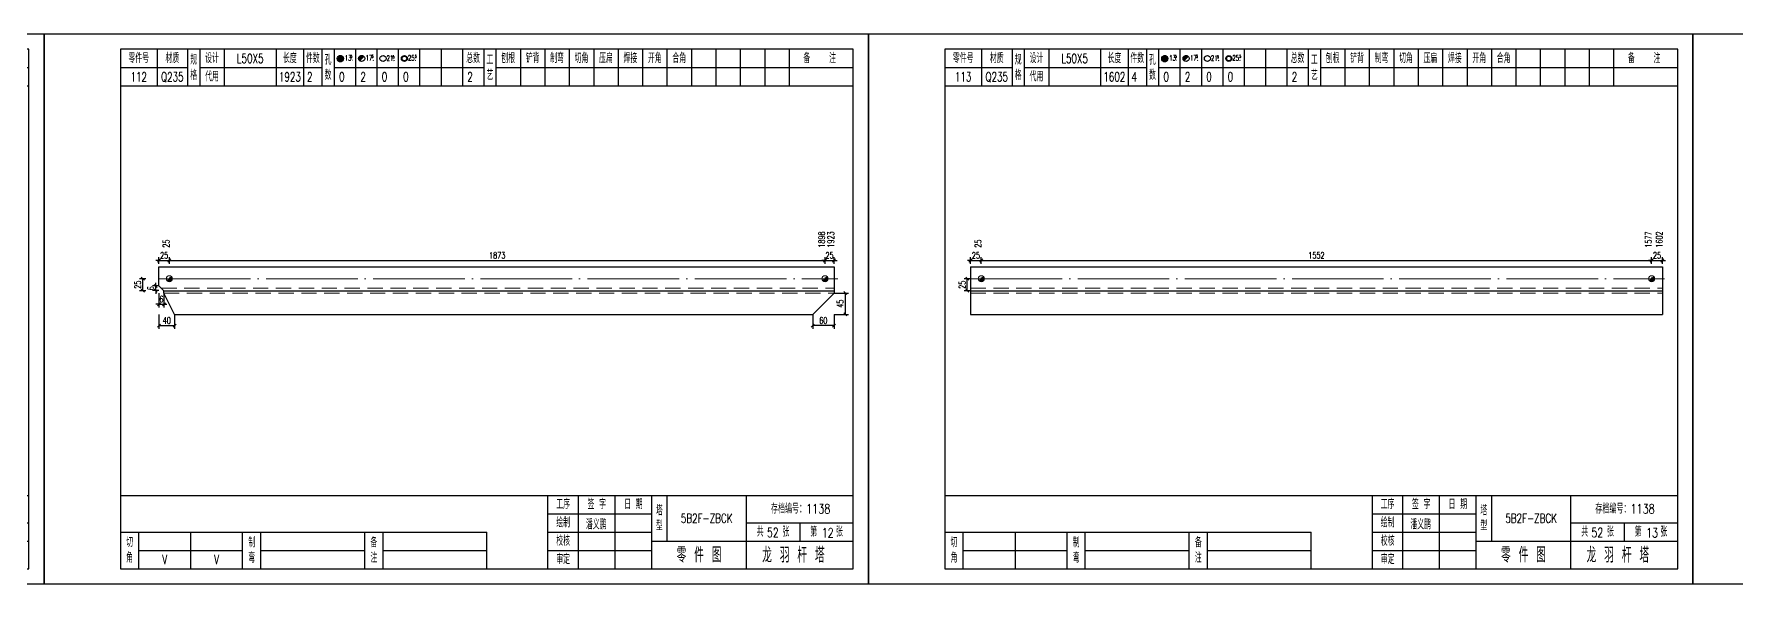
# Model space of a CAD drawing. Header units: millimetres. Extents: x 0 to 30240, y -10896 to -1348.
# Drawn here: x 2967 to 3524, y -1528 to -1348 of the extents above; entities that cross this region are included whole.
import ezdxf
from ezdxf.enums import TextEntityAlignment as Align

# ---------------------------------------------------------------- set-up
doc = ezdxf.new("R2010")
doc.units = ezdxf.units.MM
doc.header["$LTSCALE"] = 20
doc.header["$PDMODE"] = 1
doc.linetypes.add('DASHDOT2X', pattern=[1.75, 1.5, -0.125, 0, -0.125])
doc.linetypes.add('HIDDEN', pattern=[0.375, 0.25, -0.125])
for name, color, linetype, lineweight in [('1', 7, 'Continuous', 25), ('11', 3, 'Continuous', 13), ('2', 1, 'HIDDEN', 13), ('5', 1, 'Continuous', 13), ('7', 2, 'DASHDOT2X', 13)]:
    doc.layers.add(name, color=color, linetype=linetype, lineweight=lineweight)
doc.styles.get("Standard").update_dxf_attribs({"font": 'simplex', "width": 0.7, "bigfont": 'gbhzfs.shx'})
doc.styles.add('SYMBOL_TXT', font='txt.shx', dxfattribs={"width": 0.6})
doc.styles.add('TITLE_TXT', font='simplex.shx', dxfattribs={"width": 0.75, "height": 2.5, "bigfont": 'gbhzfs.shx'})
doc.dimstyles.get("Standard").update_dxf_attribs({"dimtxt": 2.1, "dimasz": 1, "dimexe": 1.05, "dimexo": 0, "dimgap": 0.63, "dimtad": 1, "dimzin": 0, "dimdsep": 46, "dimtxsty": 'standard', "dimblk": 'OBLIQUE', "dimblk1": 'OBLIQUE', "dimblk2": 'OBLIQUE', "dimcen": 0.09, "dimadec": 0, "dimazin": 0, "dimtfac": 1, "dimtdec": 1, "dimtix": 1, "dimtmove": 0, "dimatfit": 3, "dimfxl": 0, "dimtolj": 1, "dimtzin": 0, "dimarcsym": 0})
pattern_1 = [(0, (-3, 0), (0, 0.0125), [])]

# ---------------------------------------------------------------- blocks, each defined once
blk = doc.blocks.new('M12_HOLE')
h = blk.add_hatch()
h.set_pattern_fill('LINE', scale=0.1, style=0)
h.set_pattern_definition(pattern_1)
h.paths.add_polyline_path([(-5, 0, 1), (-1, 0, 1)])
at = {"color": 7}
blk.add_circle((-3, 0), 2, dxfattribs=at)
at = {"color": 7, "attachment_point": 1, "style": 'SYMBOL_TXT'}
for s, insert, char_height, width in [('13\\f??|b0|i0|c0|p54;.', (-0.1, 2.1), 3.5, 5.707), ('5', (3.7, 2.3), 1.8, 2.931)]:
    blk.add_mtext(s, dxfattribs=dict(at, insert=insert, char_height=char_height, width=width))
blk = doc.blocks.new('M16_HOLE')
h = blk.add_hatch()
h.set_pattern_fill('LINE', scale=0.1, style=0)
h.set_pattern_definition(pattern_1)
h.paths.add_polyline_path([(-1.6, 1.4, 0.668179), (-5, 0, 0.198912), (-4.4, -1.4)])
at = {"color": 7}
blk.add_circle((-3, 0), 2, dxfattribs=at)
at = {"color": 7, "attachment_point": 1, "style": 'SYMBOL_TXT'}
for s, insert, char_height, width in [('17.', (-0.4, 2.1), 3.5, 6.316), ('5', (3.6, 2.3), 1.8, 1.822)]:
    blk.add_mtext(s, dxfattribs=dict(at, insert=insert, char_height=char_height, width=width))
blk = doc.blocks.new('M20_HOLE')
at = {"color": 7}
blk.add_circle((-3, 0), 2, dxfattribs=at)
at = {"color": 7, "attachment_point": 1, "style": 'SYMBOL_TXT'}
for s, insert, char_height, width in [('21.', (-0.7, 2), 3.5, 6.074), ('5', (3.3, 2), 1.8, 1.458)]:
    blk.add_mtext(s, dxfattribs=dict(at, insert=insert, char_height=char_height, width=width))
blk = doc.blocks.new('M24_HOLE')
at = {"color": 7}
for radius in [2, 1.5]:
    blk.add_circle((-3, 0), radius, dxfattribs=at)
at = {"color": 7, "attachment_point": 1, "style": 'SYMBOL_TXT'}
for s, insert, char_height, width in [('25.', (-0.7, 2.1), 3.5, 2.429), ('5', (3.9, 2.3), 1.8, 1.944)]:
    blk.add_mtext(s, dxfattribs=dict(at, insert=insert, char_height=char_height, width=width))
blk = doc.blocks.new('JgCard')
for p, q in [((270, 180), (0, 180)), ((0, 180), (0, 0)), ((270, 0), (270, 180)), ((265, 175), (25, 175)), ((25, 175), (25, 5)), ((37, 175), (37, 163)), ((47, 175), (47, 163)), ((51, 175), (51, 163)), ((59, 175), (59, 163)), ((76, 175), (76, 163)), ((85, 175), (85, 163)), ((91, 175), (91, 163)), ((95, 175), (95, 163)), ((102, 175), (102, 163)), ((109, 175), (109, 163)), ((116, 175), (116, 163)), ((123, 175), (123, 163)), ((130, 175), (130, 163)), ((137, 175), (137, 163)), ((144, 175), (144, 163)), ((148, 175), (148, 163)), ((156, 175), (156, 163)), ((164, 175), (164, 163)), ((172, 175), (172, 163)), ((180, 175), (180, 163)), ((188, 175), (188, 163)), ((196, 175), (196, 163)), ((204, 175), (204, 163)), ((212, 175), (212, 163)), ((220, 175), (220, 163)), ((228, 175), (228, 163)), ((236, 175), (236, 163)), ((244, 175), (244, 163)), ((265, 5), (265, 175)), ((25, 169), (47, 169)), ((51, 169), (91, 169)), ((95, 169), (144, 169)), ((148, 169), (265, 169)), ((25, 163), (265, 163)), ((25, 29), (265, 29)), ((165, 5), (165, 29)), ((175, 5), (175, 29)), ((187, 5), (187, 29)), ((199, 5), (199, 29)), ((204, 29), (204, 14)), ((230, 5), (230, 29)), ((165, 23), (199, 23)), ((25, 17), (145, 17)), ((31, 5), (31, 17)), ((48, 17), (48, 5)), ((65, 5), (65, 17)), ((71, 5), (71, 17)), ((105, 5), (105, 17)), ((111, 5), (111, 17)), ((145, 5), (145, 17)), ((165, 17), (199, 17)), ((230, 20), (265, 20)), ((247.5, 20), (247.5, 14)), ((199, 14), (265, 14)), ((31, 11), (65, 11)), ((71, 11), (105, 11)), ((111, 11), (145, 11)), ((165, 11), (199, 11)), ((0, 0), (270, 0)), ((25, 5), (265, 5))]:
    blk.add_line(p, q)
blk.add_lwpolyline([(96.03, 171.99, -1), (98.03, 171.99, -1)], format="xyb", close=True)
blk.add_point((145, 96))
at = {"xscale": 0.5, "yscale": 0.5, "zscale": 0.5}
for name, p in [('M12_HOLE', (98.53, 171.99)), ('M16_HOLE', (105.5, 172)), ('M20_HOLE', (112.5, 172)), ('M24_HOLE', (119.5, 172))]:
    blk.add_blockref(name, p, dxfattribs=at)
at = {"style": 'TITLE_TXT', "width": 0.75}
for s, height, p in [('存档编号：1138', 3.076, (238.02, 23.07)), ('潘义鹏', 3, (177.45, 17.91)), ('龙 羽 杆 塔', 5, (235.17, 6.97))]:
    blk.add_text(s, height=height, dxfattribs=at).set_placement(p)
at = {"attachment_point": 5, "style": 'TITLE_TXT'}
for s, insert, char_height, width in [('零件号', (31, 172), 3, 15), ('材质', (42, 172), 3, 8), ('设计', (55, 172), 3, 8), ('长度', (80.5, 172), 3, 8), ('件数', (88, 172), 3, 6), ('总数', (140.5, 172), 3, 7), ('工\\P艺', (146, 169), 3, 4), ('刨根', (152, 172), 3, 8), ('铲背', (160, 172), 3, 8), ('制弯', (168, 172), 3, 8), ('切角', (176, 172), 3, 8), ('压扁', (184, 172), 3, 8), ('焊接', (192, 172), 3, 8), ('开角', (200, 172), 3, 8), ('合角', (208, 172), 3, 8), ('备    注', (254, 172), 3, 22), ('规格', (49, 169), 3, 4), ('代用', (55, 166), 3, 8), ('孔数', (93, 169), 3, 4), ('工序', (170, 26), 3, 10), ('签 字', (181, 26), 3, 12), ('日 期', (193, 26), 3, 12), ('塔\\P型', (201.5, 21.5), 3, 5), ('绘制', (170, 20), 3, 10), ('共    张', (238.75, 17), 3, 17.5), ('第    张', (256.25, 17), 3, 17.5), ('切\\P角', (28, 11), 3, 6), ('制\\P弯', (68, 11), 3, 6), ('备\\P注', (108, 11), 3, 6), ('校核', (170, 14), 3, 10), ('零 件 图', (214.5, 9.5), 5, 31), ('审定', (170, 8), 3, 10)]:
    blk.add_mtext(s, dxfattribs=dict(at, insert=insert, char_height=char_height, width=width))
blk = doc.blocks.new('M16')
for p, q in [((-0.71, -0.71), (0.71, 0.71)), ((-0.4, 0), (0.4, 0)), ((0, 0.4), (0, -0.4))]:
    blk.add_line(p, q)
blk.add_circle((0, 0), 1)
for radius in [0.8, 0.6, 0.4, 0.2]:
    blk.add_arc((0, 0), radius, 225, 45)
blk = doc.blocks.new('_Oblique')
at = {"color": 0, "linetype": 'ByBlock', "lineweight": -2}
blk.add_line((-0.5, -0.5), (0.5, 0.5), dxfattribs=at)
blk = doc.blocks.new('*D206')
at = {"layer": '11', "color": 0, "lineweight": -2}
for p, q in [((3007.6, -1423.04), (3007.6, -1420.94)), ((3011.04, -1423.04), (3011.04, -1420.94)), ((3007.6, -1421.99), (3006.6, -1421.99)), ((3007.6, -1421.99), (3011.04, -1421.99)), ((3011.04, -1421.99), (3012.04, -1421.99))]:
    blk.add_line(p, q, dxfattribs=at)
at = {"layer": 'Defpoints', "color": 0}
for p in [(3007.6, -1423.04), (3011.04, -1421.99), (3011.04, -1423.04)]:
    blk.add_point(p, dxfattribs=at)
at = {"layer": '11', "color": 0, "lineweight": -2}
blk.add_blockref('_Oblique', (3007.6, -1421.99), dxfattribs=at)
at = {"layer": '11', "color": 0, "lineweight": -2, "rotation": 180}
blk.add_blockref('_Oblique', (3011.04, -1421.99), dxfattribs=at)
at = {"layer": '11', "color": 0, "insert": (3009.32, -1420.31), "char_height": 2.1, "attachment_point": 5}
blk.add_mtext('\\A1;25', dxfattribs=at)
blk = doc.blocks.new('*D208')
at = {"layer": '11', "color": 0, "lineweight": -2}
for p, q in [((3225.76, -1423.04), (3225.76, -1420.94)), ((3228.7, -1423.04), (3228.7, -1420.94)), ((3225.76, -1421.99), (3224.76, -1421.99)), ((3225.76, -1421.99), (3228.7, -1421.99)), ((3228.7, -1421.99), (3229.7, -1421.99))]:
    blk.add_line(p, q, dxfattribs=at)
at = {"layer": 'Defpoints', "color": 0}
for p in [(3225.76, -1423.04), (3228.7, -1421.99), (3228.7, -1423.04)]:
    blk.add_point(p, dxfattribs=at)
at = {"layer": '11', "color": 0, "lineweight": -2}
blk.add_blockref('_Oblique', (3225.76, -1421.99), dxfattribs=at)
at = {"layer": '11', "color": 0, "lineweight": -2, "rotation": 180}
blk.add_blockref('_Oblique', (3228.7, -1421.99), dxfattribs=at)
at = {"layer": '11', "color": 0, "insert": (3227.23, -1420.31), "char_height": 2.1, "attachment_point": 5}
blk.add_mtext('\\A1;25', dxfattribs=at)
blk = doc.blocks.new('*D210')
at = {"layer": '11', "color": 0, "lineweight": -2}
for p, q in [((3007.6, -1436.31), (3006.6, -1436.31)), ((3007.6, -1432.64), (3007.6, -1437.36)), ((3007.6, -1436.31), (3009.25, -1436.31)), ((3009.25, -1432.64), (3009.25, -1437.36)), ((3009.25, -1436.31), (3010.25, -1436.31))]:
    blk.add_line(p, q, dxfattribs=at)
at = {"layer": 'Defpoints', "color": 0}
for p in [(3007.6, -1432.64), (3009.25, -1432.64), (3009.25, -1436.31)]:
    blk.add_point(p, dxfattribs=at)
at = {"layer": '11', "color": 0, "lineweight": -2}
blk.add_blockref('_Oblique', (3007.6, -1436.31), dxfattribs=at)
at = {"layer": '11', "color": 0, "lineweight": -2, "rotation": 180}
blk.add_blockref('_Oblique', (3009.25, -1436.31), dxfattribs=at)
at = {"layer": '11', "color": 0, "insert": (3008.43, -1434.63), "char_height": 2.1, "attachment_point": 5}
blk.add_mtext('\\A1;6', dxfattribs=at)
blk = doc.blocks.new('*D211')
at = {"layer": '11', "color": 0, "lineweight": -2}
for p, q in [((3007.6, -1430.31), (3005.5, -1430.31)), ((3007.6, -1431.86), (3005.5, -1431.86)), ((3006.55, -1430.31), (3006.55, -1429.31)), ((3006.55, -1431.86), (3006.55, -1430.31)), ((3006.55, -1431.86), (3006.55, -1432.86))]:
    blk.add_line(p, q, dxfattribs=at)
at = {"layer": 'Defpoints', "color": 0}
for p in [(3006.55, -1430.31), (3007.6, -1430.31), (3007.6, -1431.86)]:
    blk.add_point(p, dxfattribs=at)
at = {"layer": '11', "color": 0, "lineweight": -2}
for p, rotation in [((3006.55, -1430.31), 270), ((3006.55, -1431.86), 90)]:
    blk.add_blockref('_Oblique', p, dxfattribs=dict(at, rotation=rotation))
at = {"layer": '11', "color": 0, "insert": (3004.87, -1431.09), "char_height": 2.1, "attachment_point": 5, "rotation": 90}
blk.add_mtext('\\A1;6', dxfattribs=at)
blk = doc.blocks.new('*D212')
at = {"layer": '11', "color": 0, "lineweight": -2}
for p, q in [((3228.7, -1432.64), (3233.43, -1432.64)), ((3232.38, -1432.64), (3232.38, -1439.63)), ((3228.7, -1439.63), (3233.43, -1439.63))]:
    blk.add_line(p, q, dxfattribs=at)
at = {"layer": 'Defpoints', "color": 0}
for p in [(3228.7, -1432.64), (3228.7, -1439.63), (3232.38, -1439.63)]:
    blk.add_point(p, dxfattribs=at)
at = {"layer": '11', "color": 0, "lineweight": -2}
for p, rotation in [((3232.38, -1432.64), 90), ((3232.38, -1439.63), 270)]:
    blk.add_blockref('_Oblique', p, dxfattribs=dict(at, rotation=rotation))
at = {"layer": '11', "color": 0, "insert": (3230.7, -1436.14), "char_height": 2.1, "attachment_point": 5, "rotation": 90}
blk.add_mtext('\\A1;45', dxfattribs=at)
blk = doc.blocks.new('*D213')
at = {"layer": '11', "color": 0, "lineweight": -2}
for p, q in [((3221.72, -1439.63), (3221.72, -1444.36)), ((3228.7, -1443.31), (3221.72, -1443.31)), ((3228.7, -1439.63), (3228.7, -1444.36))]:
    blk.add_line(p, q, dxfattribs=at)
at = {"layer": 'Defpoints', "color": 0}
for p in [(3221.72, -1439.63), (3221.72, -1443.31), (3228.7, -1439.63)]:
    blk.add_point(p, dxfattribs=at)
at = {"layer": '11', "color": 0, "lineweight": -2, "rotation": 180}
blk.add_blockref('_Oblique', (3221.72, -1443.31), dxfattribs=at)
at = {"layer": '11', "color": 0, "lineweight": -2}
blk.add_blockref('_Oblique', (3228.7, -1443.31), dxfattribs=at)
at = {"layer": '11', "color": 0, "insert": (3225.21, -1441.63), "char_height": 2.1, "attachment_point": 5}
blk.add_mtext('\\A1;60', dxfattribs=at)
blk = doc.blocks.new('*D215')
at = {"layer": '11', "color": 0, "lineweight": -2}
for p, q in [((3273.4, -1423.04), (3273.4, -1420.94)), ((3276.94, -1423.04), (3276.94, -1420.94)), ((3273.4, -1421.99), (3272.4, -1421.99)), ((3273.4, -1421.99), (3276.94, -1421.99)), ((3276.94, -1421.99), (3277.94, -1421.99))]:
    blk.add_line(p, q, dxfattribs=at)
at = {"layer": 'Defpoints', "color": 0}
for p in [(3273.4, -1423.04), (3276.94, -1421.99), (3276.94, -1423.04)]:
    blk.add_point(p, dxfattribs=at)
at = {"layer": '11', "color": 0, "lineweight": -2}
blk.add_blockref('_Oblique', (3273.4, -1421.99), dxfattribs=at)
at = {"layer": '11', "color": 0, "lineweight": -2, "rotation": 180}
blk.add_blockref('_Oblique', (3276.94, -1421.99), dxfattribs=at)
at = {"layer": '11', "color": 0, "insert": (3275.17, -1420.31), "char_height": 2.1, "attachment_point": 5}
blk.add_mtext('\\A1;25', dxfattribs=at)
blk = doc.blocks.new('*D217')
at = {"layer": '11', "color": 0, "lineweight": -2}
for p, q in [((3496.46, -1423.04), (3496.46, -1420.94)), ((3500, -1423.04), (3500, -1420.94)), ((3496.46, -1421.99), (3495.46, -1421.99)), ((3496.46, -1421.99), (3500, -1421.99)), ((3500, -1421.99), (3501, -1421.99))]:
    blk.add_line(p, q, dxfattribs=at)
at = {"layer": 'Defpoints', "color": 0}
for p in [(3496.46, -1423.04), (3500, -1421.99), (3500, -1423.04)]:
    blk.add_point(p, dxfattribs=at)
at = {"layer": '11', "color": 0, "lineweight": -2}
blk.add_blockref('_Oblique', (3496.46, -1421.99), dxfattribs=at)
at = {"layer": '11', "color": 0, "lineweight": -2, "rotation": 180}
blk.add_blockref('_Oblique', (3500, -1421.99), dxfattribs=at)
at = {"layer": '11', "color": 0, "insert": (3498.23, -1420.31), "char_height": 2.1, "attachment_point": 5}
blk.add_mtext('\\A1;25', dxfattribs=at)

msp = doc.modelspace()

# ---------------------------------------------------------------- linework, layer by layer
at = {"layer": '1'}
for p, q in [((3007.6, -1430.309), (3007.6, -1424.093)), ((3007.6, -1424.093), (3228.7, -1424.093)), ((3228.7, -1424.093), (3228.7, -1431.863)), ((3273.4, -1424.093), (3273.4, -1439.633)), ((3273.4, -1424.093), (3500, -1424.093)), ((3500, -1424.093), (3500, -1439.633)), ((3009.251, -1431.863), (3007.6, -1430.309)), ((3009.251, -1432.64), (3009.251, -1431.863)), ((3009.251, -1431.863), (3228.7, -1431.863)), ((3228.7, -1431.863), (3228.7, -1432.64)), ((3273.4, -1431.863), (3500, -1431.863)), ((3012.76, -1439.633), (3009.251, -1432.64)), ((3221.717, -1439.633), (3228.7, -1432.64)), ((3012.76, -1439.633), (3221.717, -1439.633)), ((3273.4, -1439.633), (3500, -1439.633))]:
    msp.add_line(p, q, dxfattribs=at)
at = {"layer": '2'}
for p, q in [((3008.426, -1431.086), (3228.7, -1431.086)), ((3273.4, -1431.086), (3500, -1431.086)), ((3009.251, -1432.64), (3228.7, -1432.64)), ((3273.4, -1432.64), (3500, -1432.64))]:
    msp.add_line(p, q, dxfattribs=at)
at = {"layer": '7'}
for p, q in [((3007.6, -1427.978), (3229.96, -1427.978)), ((3273.4, -1427.978), (3500.656, -1427.978))]:
    msp.add_line(p, q, dxfattribs=at)

# ---------------------------------------------------------------- block references
at = {"layer": '1'}
for p in [(2700, -1527.863), (2970, -1527.863), (3240, -1527.863), (3510, -1527.863)]:
    msp.add_blockref('JgCard', p, dxfattribs=at)
at = {"layer": '5'}
for p in [(3011.04, -1427.978), (3225.76, -1427.978), (3276.936, -1427.978), (3496.456, -1427.978)]:
    msp.add_blockref('M16', p, dxfattribs=at)

# ---------------------------------------------------------------- texts
at = {"style": 'TITLE_TXT', "width": 0.75}
for s, p in [('52', (3206.734, -1512.53)), ('12', (3224.691, -1512.621)), ('52', (3476.734, -1512.53)), ('13', (3494.691, -1512.621))]:
    msp.add_text(s, height=3, dxfattribs=at).set_placement(p)
at = {"layer": '1', "width": 0.7}
for s, p in [('L50X5', (3037.5, -1355.863)), ('L50X5', (3307.5, -1355.863)), ('112', (3001, -1361.863)), ('Q235', (3012, -1361.863)), ('1923', (3050.5, -1361.863)), ('2', (3057, -1361.863)), ('0', (3067.5, -1361.863)), ('2', (3074.5, -1361.863)), ('0', (3081.5, -1361.863)), ('0', (3088.5, -1361.863)), ('2', (3109.5, -1361.863)), ('113', (3271, -1361.863)), ('Q235', (3282, -1361.863)), ('1602', (3320.5, -1361.863)), ('4', (3327, -1361.863)), ('0', (3337.5, -1361.863)), ('2', (3344.5, -1361.863)), ('0', (3351.5, -1361.863)), ('0', (3358.5, -1361.863)), ('2', (3379.5, -1361.863)), ('V', (3009.5, -1519.863)), ('V', (3026.5, -1519.863))]:
    msp.add_text(s, height=3, dxfattribs=at).set_placement(p, align=Align.MIDDLE_CENTER)
for s, p in [('25', (3011.04, -1417.793)), ('1898', (3225.729, -1417.793)), ('1923', (3228.7, -1417.793)), ('25', (3276.933, -1417.793)), ('1577', (3496.464, -1417.793)), ('1602', (3500, -1417.793))]:
    msp.add_text(s, height=2.1, rotation=90, dxfattribs=at).set_placement(p)
at = {"layer": '1', "char_height": 3, "width": 26, "attachment_point": 5}
for insert in [(3187, -1506.363), (3457, -1506.363)]:
    msp.add_mtext('5B2F-ZBCK', dxfattribs=dict(at, insert=insert))

# ---------------------------------------------------------------- dimensions: what is measured, and where the dimension line sits
at = {"layer": '1'}
for base, p1, p2 in [((3002.35, -1427.978), (3003.35, -1431.863), (3003.35, -1427.978)), ((3272.35, -1427.978), (3273.35, -1431.863), (3273.35, -1427.978))]:
    msp.add_linear_dim(base=base, p1=p1, p2=p2, angle=90, text='25', dimstyle='standard', dxfattribs=at).render()
at = {"layer": '11'}
for base, p1, p2, text, picture, middle in [((3011.04, -1421.993), (3007.6, -1423.043), (3011.04, -1423.043), '25', '*D206', (3009.32, -1420.313)), ((3228.7, -1421.993), (3225.76, -1423.043), (3228.7, -1423.043), '25', '*D208', (3227.23, -1420.313)), ((3276.936, -1421.993), (3273.4, -1423.043), (3276.936, -1423.043), '25', '*D215', (3275.168, -1420.313)), ((3500, -1421.993), (3496.456, -1423.043), (3500, -1423.043), '25', '*D217', (3498.228, -1420.313)), ((3009.251, -1436.315), (3007.6, -1432.64), (3009.251, -1432.64), '6', '*D210', (3008.426, -1434.635)), ((3221.717, -1443.308), (3228.7, -1439.633), (3221.717, -1439.633), '60', '*D213', (3225.208, -1441.628))]:
    dim = msp.add_linear_dim(base=base, p1=p1, p2=p2, text=text, dimstyle='standard', dxfattribs=at)
    dim.commit()
    dim.dimension.update_dxf_attribs({"geometry": picture, "text_midpoint": middle})
for base, p1, p2, text in [((3225.76, -1421.993), (3011.04, -1423.043), (3225.76, -1423.043), '1873'), ((3496.456, -1421.993), (3276.936, -1423.043), (3496.456, -1423.043), '1552'), ((3012.76, -1443.308), (3007.6, -1439.633), (3012.76, -1439.633), '40')]:
    msp.add_linear_dim(base=base, p1=p1, p2=p2, text=text, dimstyle='standard', dxfattribs=at).render()
for base, p1, p2, text, picture, middle in [((3006.55, -1430.309), (3007.6, -1431.863), (3007.6, -1430.309), '6', '*D211', (3004.87, -1431.086)), ((3232.375, -1439.633), (3228.7, -1432.64), (3228.7, -1439.633), '45', '*D212', (3230.695, -1436.136))]:
    dim = msp.add_linear_dim(base=base, p1=p1, p2=p2, angle=90, text=text, dimstyle='standard', dxfattribs=at)
    dim.commit()
    dim.dimension.update_dxf_attribs({"geometry": picture, "text_midpoint": middle})

doc.saveas('drawing.dxf')
